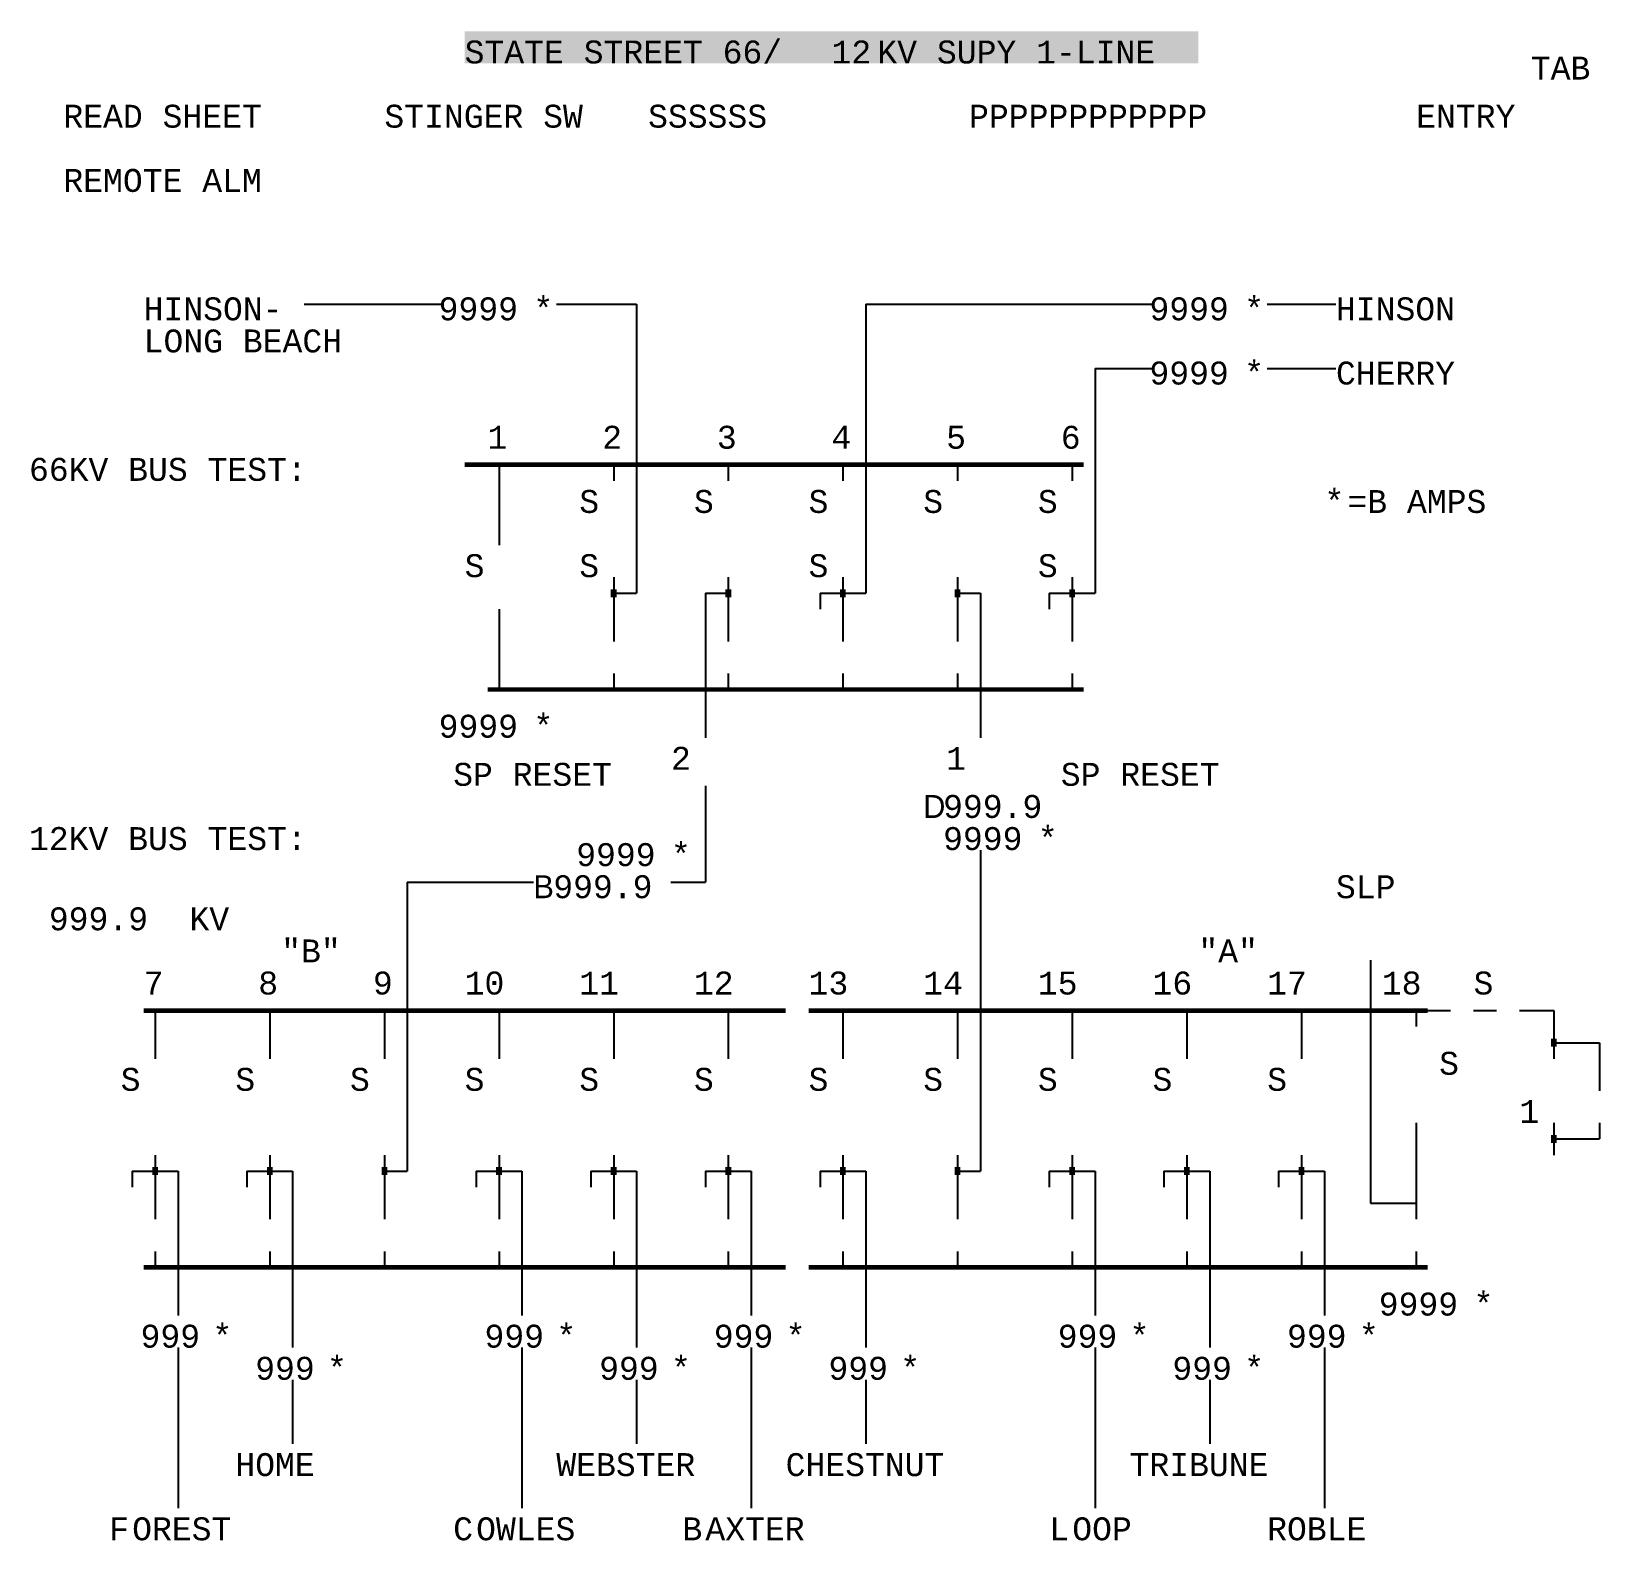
# Model space of a CAD drawing. Extents: x 2.1 to 70.5, y 1.4 to 67.2.
import ezdxf

# ---------------------------------------------------------------- set-up
doc = ezdxf.new("R2010")
doc.units = 0
doc.header["$MEASUREMENT"] = 0
doc.layers.get('0').update_dxf_attribs({"linetype": 'CONTINUOUS'})
doc.layers.add('STATE_STREET_66_12', color=7, linetype='CONTINUOUS')
doc.layers.get('0').off()
doc.styles.add('MONOTXT', font='monotxt.shx')
doc.styles.add('XA_CUSTOM', font='xa21.shx')

# ---------------------------------------------------------------- blocks, each defined once
blk = doc.blocks.new('XA_X_TXT')
at = {"color": 0, "flags": 8}
for tag, p in [('IND', (-0.2, 0)), ('DATA', (0, 0)), ('TLQ', (1.6, 0))]:
    blk.add_attdef(tag, p, '', height=0.2, dxfattribs=at)

msp = doc.modelspace()

# ---------------------------------------------------------------- linework, layer by layer
at = {"layer": 'STATE_STREET_66_12', "color": 7, "linetype": 'Continuous'}
for p, q in [((14, 55.3), (19, 55.3)), ((25, 55.3), (28.5, 55.3)), ((28.5, 55.3), (28.5, 42.7)), ((38.5, 55.3), (50, 55.3)), ((38.5, 55.3), (38.5, 42.7)), ((56, 55.3), (59, 55.3)), ((48.5, 52.5), (50, 52.5)), ((48.5, 52.5), (48.5, 42.7)), ((56, 52.5), (59, 52.5)), ((22.5, 48.3), (22.5, 44.8)), ((27.5, 48.3), (27.5, 47.6)), ((32.5, 48.3), (32.5, 47.6)), ((37.5, 48.3), (37.5, 47.6)), ((42.5, 48.3), (42.5, 47.6)), ((47.5, 48.3), (47.5, 47.6)), ((27.5, 43.4), (27.5, 40.6)), ((32.5, 43.4), (32.5, 40.6)), ((37.5, 43.4), (37.5, 40.6)), ((42.5, 43.4), (42.5, 40.6)), ((47.5, 43.4), (47.5, 40.6)), ((27.5, 42.7), (28.5, 42.7)), ((31.5, 42.7), (32.5, 42.7)), ((31.5, 42.7), (31.5, 36.4)), ((36.5, 42.7), (38.5, 42.7)), ((36.5, 42.7), (36.5, 42)), ((42.5, 42.7), (43.5, 42.7)), ((43.5, 42.7), (43.5, 36.4)), ((46.5, 42.7), (48.5, 42.7)), ((46.5, 42.7), (46.5, 42)), ((22.5, 42), (22.5, 38.5)), ((27.5, 39.2), (27.5, 38.5)), ((32.5, 39.2), (32.5, 38.5)), ((37.5, 39.2), (37.5, 38.5)), ((42.5, 39.2), (42.5, 38.5)), ((47.5, 39.2), (47.5, 38.5))]:
    msp.add_line(p, q, dxfattribs=at)
at = {"layer": 'STATE_STREET_66_12'}
for p, q in [((19, 55.3), (20, 55.3)), ((50, 55.3), (51, 55.3)), ((50, 52.5), (51, 52.5))]:
    msp.add_line(p, q, dxfattribs=at)
at = {"layer": 'STATE_STREET_66_12', "color": 2, "linetype": 'Continuous'}
for p, q in [((31.5, 34.3), (31.5, 30.1)), ((43.5, 31.5), (43.5, 17.5)), ((18.5, 30.1), (24, 30.1)), ((18.5, 30.1), (18.5, 17.5)), ((30, 30.1), (31.5, 30.1)), ((7.5, 24.5), (7.5, 22.4)), ((12.5, 24.5), (12.5, 22.4)), ((17.5, 24.5), (17.5, 22.4)), ((22.5, 24.5), (22.5, 22.4)), ((27.5, 24.5), (27.5, 22.4)), ((32.5, 24.5), (32.5, 22.4)), ((37.5, 24.5), (37.5, 22.4)), ((42.5, 24.5), (42.5, 22.4)), ((47.5, 24.5), (47.5, 22.4)), ((52.5, 24.5), (52.5, 22.4)), ((57.5, 24.5), (57.5, 22.4)), ((62.5, 24.5), (62.5, 23.8)), ((63, 24.5), (64, 24.5)), ((65, 24.5), (66, 24.5)), ((67, 24.5), (68.5, 24.5)), ((68.5, 24.5), (68.5, 22.4)), ((68.5, 23.1), (70.5, 23.1)), ((70.5, 23.1), (70.5, 21)), ((62.5, 19.6), (62.5, 15.4)), ((68.5, 19.6), (68.5, 18.2)), ((70.5, 19.6), (70.5, 18.9)), ((68.5, 18.9), (70.5, 18.9)), ((7.5, 18.2), (7.5, 15.4)), ((12.5, 18.2), (12.5, 15.4)), ((17.5, 18.2), (17.5, 15.4)), ((22.5, 18.2), (22.5, 15.4)), ((27.5, 18.2), (27.5, 15.4)), ((32.5, 18.2), (32.5, 15.4)), ((37.5, 18.2), (37.5, 15.4)), ((42.5, 18.2), (42.5, 15.4)), ((47.5, 18.2), (47.5, 15.4)), ((52.5, 18.2), (52.5, 15.4)), ((57.5, 18.2), (57.5, 15.4)), ((6.5, 17.5), (8.5, 17.5)), ((6.5, 17.5), (6.5, 16.8)), ((8.5, 17.5), (8.5, 11.2)), ((11.5, 17.5), (13.5, 17.5)), ((11.5, 17.5), (11.5, 16.8)), ((13.5, 17.5), (13.5, 9.8)), ((17.5, 17.5), (18.5, 17.5)), ((21.5, 17.5), (23.5, 17.5)), ((21.5, 17.5), (21.5, 16.8)), ((23.5, 17.5), (23.5, 11.2)), ((26.5, 17.5), (28.5, 17.5)), ((26.5, 17.5), (26.5, 16.8)), ((28.5, 17.5), (28.5, 9.8)), ((31.5, 17.5), (33.5, 17.5)), ((31.5, 17.5), (31.5, 16.8)), ((33.5, 17.5), (33.5, 11.2)), ((36.5, 17.5), (38.5, 17.5)), ((36.5, 17.5), (36.5, 16.8)), ((38.5, 17.5), (38.5, 9.8)), ((42.5, 17.5), (43.5, 17.5)), ((46.5, 17.5), (48.5, 17.5)), ((46.5, 17.5), (46.5, 16.8)), ((48.5, 17.5), (48.5, 11.2)), ((51.5, 17.5), (53.5, 17.5)), ((51.5, 17.5), (51.5, 16.8)), ((53.5, 17.5), (53.5, 9.8)), ((56.5, 17.5), (58.5, 17.5)), ((56.5, 17.5), (56.5, 16.8)), ((58.5, 17.5), (58.5, 11.2)), ((7.5, 14), (7.5, 13.3)), ((12.5, 14), (12.5, 13.3)), ((17.5, 14), (17.5, 13.3)), ((22.5, 14), (22.5, 13.3)), ((27.5, 14), (27.5, 13.3)), ((32.5, 14), (32.5, 13.3)), ((37.5, 14), (37.5, 13.3)), ((42.5, 14), (42.5, 13.3)), ((47.5, 14), (47.5, 13.3)), ((52.5, 14), (52.5, 13.3)), ((57.5, 14), (57.5, 13.3)), ((62.5, 14), (62.5, 13.3)), ((8.5, 9.8), (8.5, 2.8)), ((23.5, 9.8), (23.5, 2.8)), ((33.5, 9.8), (33.5, 2.8)), ((48.5, 9.8), (48.5, 2.8)), ((58.5, 9.8), (58.5, 2.8)), ((13.5, 8.4), (13.5, 5.6)), ((28.5, 8.4), (28.5, 5.6)), ((38.5, 8.4), (38.5, 5.6)), ((53.5, 8.4), (53.5, 5.6))]:
    msp.add_line(p, q, dxfattribs=at)
at = {"layer": 'STATE_STREET_66_12', "color": 2}
for p, q in [((60.5, 26.692), (60.5, 16.1)), ((60.5, 16.1), (62.5, 16.1))]:
    msp.add_line(p, q, dxfattribs=at)
at = {"layer": 'STATE_STREET_66_12', "color": 7, "const_width": 0.2}
for points in [[(21, 48.3), (48, 48.3)], [(22, 38.5), (48, 38.5)]]:
    msp.add_lwpolyline(points, dxfattribs=at)
at = {"layer": 'STATE_STREET_66_12', "color": 2, "const_width": 0.2}
for points in [[(7, 24.5), (35, 24.5)], [(36, 24.5), (63, 24.5)], [(7, 13.3), (35, 13.3)], [(36, 13.3), (63, 13.3)]]:
    msp.add_lwpolyline(points, dxfattribs=at)
at = {"layer": 'STATE_STREET_66_12', "color": 7}
for points in [[(21, 65.8), (21, 67.2), (37, 65.8), (37, 67.2)], [(39, 65.8), (39, 67.2), (53, 65.8), (53, 67.2)], [(27.375, 42.525), (27.375, 42.875), (27.625, 42.525), (27.625, 42.875)], [(32.375, 42.525), (32.375, 42.875), (32.625, 42.525), (32.625, 42.875)], [(37.375, 42.525), (37.375, 42.875), (37.625, 42.525), (37.625, 42.875)], [(42.375, 42.525), (42.375, 42.875), (42.625, 42.525), (42.625, 42.875)], [(47.375, 42.525), (47.375, 42.875), (47.625, 42.525), (47.625, 42.875)]]:
    msp.add_solid(points, dxfattribs=at)
at = {"layer": 'STATE_STREET_66_12', "color": 2}
for points in [[(37, 65.8), (37, 67.2), (39, 65.8), (39, 67.2)], [(68.375, 22.925), (68.375, 23.275), (68.625, 22.925), (68.625, 23.275)], [(68.375, 18.725), (68.375, 19.075), (68.625, 18.725), (68.625, 19.075)], [(7.375, 17.325), (7.375, 17.675), (7.625, 17.325), (7.625, 17.675)], [(12.375, 17.325), (12.375, 17.675), (12.625, 17.325), (12.625, 17.675)], [(17.375, 17.325), (17.375, 17.675), (17.625, 17.325), (17.625, 17.675)], [(22.375, 17.325), (22.375, 17.675), (22.625, 17.325), (22.625, 17.675)], [(27.375, 17.325), (27.375, 17.675), (27.625, 17.325), (27.625, 17.675)], [(32.375, 17.325), (32.375, 17.675), (32.625, 17.325), (32.625, 17.675)], [(37.375, 17.325), (37.375, 17.675), (37.625, 17.325), (37.625, 17.675)], [(42.375, 17.325), (42.375, 17.675), (42.625, 17.325), (42.625, 17.675)], [(47.375, 17.325), (47.375, 17.675), (47.625, 17.325), (47.625, 17.675)], [(52.375, 17.325), (52.375, 17.675), (52.625, 17.325), (52.625, 17.675)], [(57.375, 17.325), (57.375, 17.675), (57.625, 17.325), (57.625, 17.675)]]:
    msp.add_solid(points, dxfattribs=at)

# ---------------------------------------------------------------- block references
at = {"layer": 'STATE_STREET_66_12', "color": 6}
ref = msp.add_blockref('XA_X_TXT', (67.5, 65.1), dxfattribs=at)
ref.add_attrib('DATA', 'TAB', (67.5, 65.1), dxfattribs={"layer": '0', "color": 6, "height": 1, "style": 'MONOTXT', "flags": 2})
at = {"layer": 'STATE_STREET_66_12'}
ref = msp.add_blockref('XA_X_TXT', (29, 63), dxfattribs=at)
ref.add_attrib('DATA', 'SSSSSS', (29, 63), dxfattribs={"layer": '0', "color": 7, "height": 1, "style": 'MONOTXT', "flags": 2})
at = {"layer": 'STATE_STREET_66_12', "color": 7}
ref = msp.add_blockref('XA_X_TXT', (43, 63), dxfattribs=at)
ref.add_attrib('DATA', 'PPPPPPPPPPPP', (43, 63), dxfattribs={"layer": '0', "color": 7, "height": 1, "style": 'MONOTXT', "flags": 2})
at = {"layer": 'STATE_STREET_66_12'}
ref = msp.add_blockref('XA_X_TXT', (7, 54.6), dxfattribs=at)
ref.add_attrib('DATA', 'H', (7, 54.6), dxfattribs={"layer": '0', "color": 6, "height": 1, "style": 'MONOTXT', "flags": 2})
ref = msp.add_blockref('XA_X_TXT', (19, 54.6), dxfattribs=at)
ref.add_attrib('DATA', ' 9999', (19, 54.6), dxfattribs={"layer": '0', "color": 7, "height": 1, "style": 'MONOTXT', "flags": 2})
ref = msp.add_blockref('XA_X_TXT', (50, 54.6), dxfattribs=at)
ref.add_attrib('DATA', ' 9999', (50, 54.6), dxfattribs={"layer": '0', "color": 7, "height": 1, "style": 'MONOTXT', "flags": 2})
ref = msp.add_blockref('XA_X_TXT', (59, 54.6), dxfattribs=at)
ref.add_attrib('DATA', 'H', (59, 54.6), dxfattribs={"layer": '0', "color": 6, "height": 1, "style": 'MONOTXT', "flags": 2})
at = {"layer": 'STATE_STREET_66_12', "color": 6}
ref = msp.add_blockref('XA_X_TXT', (7, 53.2), dxfattribs=at)
ref.add_attrib('DATA', 'L', (7, 53.2), dxfattribs={"layer": '0', "color": 6, "height": 1, "style": 'MONOTXT', "flags": 2})
at = {"layer": 'STATE_STREET_66_12'}
ref = msp.add_blockref('XA_X_TXT', (50, 51.8), dxfattribs=at)
ref.add_attrib('DATA', ' 9999', (50, 51.8), dxfattribs={"layer": '0', "color": 7, "height": 1, "style": 'MONOTXT', "flags": 2})
ref = msp.add_blockref('XA_X_TXT', (59, 51.8), dxfattribs=at)
ref.add_attrib('DATA', 'C', (59, 51.8), dxfattribs={"layer": '0', "color": 6, "height": 1, "style": 'MONOTXT', "flags": 2})
ref = msp.add_blockref('XA_X_TXT', (26, 46.2), dxfattribs=at)
ref.add_attrib('DATA', 'S', (26, 46.2), dxfattribs={"layer": '0', "color": 7, "height": 1, "style": 'MONOTXT', "flags": 2})
at = {"layer": 'STATE_STREET_66_12', "color": 7}
ref = msp.add_blockref('XA_X_TXT', (31, 46.2), dxfattribs=at)
ref.add_attrib('DATA', 'S', (31, 46.2), dxfattribs={"layer": '0', "color": 7, "height": 1, "style": 'MONOTXT', "flags": 2})
at = {"layer": 'STATE_STREET_66_12'}
ref = msp.add_blockref('XA_X_TXT', (36, 46.2), dxfattribs=at)
ref.add_attrib('DATA', 'S', (36, 46.2), dxfattribs={"layer": '0', "color": 7, "height": 1, "style": 'MONOTXT', "flags": 2})
at = {"layer": 'STATE_STREET_66_12', "color": 7}
ref = msp.add_blockref('XA_X_TXT', (41, 46.2), dxfattribs=at)
ref.add_attrib('DATA', 'S', (41, 46.2), dxfattribs={"layer": '0', "color": 7, "height": 1, "style": 'MONOTXT', "flags": 2})
at = {"layer": 'STATE_STREET_66_12'}
ref = msp.add_blockref('XA_X_TXT', (46, 46.2), dxfattribs=at)
ref.add_attrib('DATA', 'S', (46, 46.2), dxfattribs={"layer": '0', "color": 7, "height": 1, "style": 'MONOTXT', "flags": 2})
ref = msp.add_blockref('XA_X_TXT', (21, 43.4), dxfattribs=at)
ref.add_attrib('DATA', 'S', (21, 43.4), dxfattribs={"layer": '0', "color": 7, "height": 1, "style": 'MONOTXT', "flags": 2})
ref = msp.add_blockref('XA_X_TXT', (26, 43.4), dxfattribs=at)
ref.add_attrib('DATA', 'S', (26, 43.4), dxfattribs={"layer": '0', "color": 7, "height": 1, "style": 'MONOTXT', "flags": 2})
ref = msp.add_blockref('XA_X_TXT', (36, 43.4), dxfattribs=at)
ref.add_attrib('DATA', 'S', (36, 43.4), dxfattribs={"layer": '0', "color": 7, "height": 1, "style": 'MONOTXT', "flags": 2})
ref = msp.add_blockref('XA_X_TXT', (46, 43.4), dxfattribs=at)
ref.add_attrib('DATA', 'S', (46, 43.4), dxfattribs={"layer": '0', "color": 7, "height": 1, "style": 'MONOTXT', "flags": 2})
ref = msp.add_blockref('XA_X_TXT', (19, 36.4), dxfattribs=at)
ref.add_attrib('DATA', ' 9999', (19, 36.4), dxfattribs={"layer": '0', "color": 7, "height": 1, "style": 'MONOTXT', "flags": 2})
at = {"layer": 'STATE_STREET_66_12', "color": 3}
ref = msp.add_blockref('XA_X_TXT', (20.5, 34.3), dxfattribs=at)
ref.add_attrib('DATA', 'SP RESET', (20.5, 34.3), dxfattribs={"layer": '0', "color": 3, "height": 1, "style": 'MONOTXT', "flags": 2})
ref = msp.add_blockref('XA_X_TXT', (47, 34.3), dxfattribs=at)
ref.add_attrib('DATA', 'SP RESET', (47, 34.3), dxfattribs={"layer": '0', "color": 3, "height": 1, "style": 'MONOTXT', "flags": 2})
at = {"layer": 'STATE_STREET_66_12', "color": 7}
ref = msp.add_blockref('XA_X_TXT', (41, 32.9), dxfattribs=at)
ref.add_attrib('DATA', ' 999.9', (41, 32.9), dxfattribs={"layer": '0', "color": 7, "height": 1, "style": 'MONOTXT', "flags": 2})
ref.add_attrib('ARROW', 'D', (41, 32.9), dxfattribs={"layer": '0', "color": 7, "height": 1, "style": 'XA_CUSTOM', "flags": 2})
at = {"layer": 'STATE_STREET_66_12'}
ref = msp.add_blockref('XA_X_TXT', (41, 31.5), dxfattribs=at)
ref.add_attrib('DATA', ' 9999', (41, 31.5), dxfattribs={"layer": '0', "color": 7, "height": 1, "style": 'MONOTXT', "flags": 2})
ref = msp.add_blockref('XA_X_TXT', (25, 30.8), dxfattribs=at)
ref.add_attrib('DATA', ' 9999', (25, 30.8), dxfattribs={"layer": '0', "color": 7, "height": 1, "style": 'MONOTXT', "flags": 2})
at = {"layer": 'STATE_STREET_66_12', "color": 7}
ref = msp.add_blockref('XA_X_TXT', (24, 29.4), dxfattribs=at)
ref.add_attrib('DATA', ' 999.9', (24, 29.4), dxfattribs={"layer": '0', "color": 7, "height": 1, "style": 'MONOTXT', "flags": 2})
ref.add_attrib('ARROW', 'B', (24, 29.4), dxfattribs={"layer": '0', "color": 7, "height": 1, "style": 'XA_CUSTOM', "flags": 2})
at = {"layer": 'STATE_STREET_66_12'}
ref = msp.add_blockref('XA_X_TXT', (2, 28), dxfattribs=at)
ref.add_attrib('DATA', ' 999.9', (2, 28), dxfattribs={"layer": '0', "color": 7, "height": 1, "style": 'MONOTXT', "flags": 2})
at = {"layer": 'STATE_STREET_66_12', "color": 7}
ref = msp.add_blockref('XA_X_TXT', (65, 25.2), dxfattribs=at)
ref.add_attrib('DATA', 'S', (65, 25.2), dxfattribs={"layer": '0', "color": 7, "height": 1, "style": 'MONOTXT', "flags": 2})
ref = msp.add_blockref('XA_X_TXT', (63.5, 21.7), dxfattribs=at)
ref.add_attrib('DATA', 'S', (63.5, 21.7), dxfattribs={"layer": '0', "color": 7, "height": 1, "style": 'MONOTXT', "flags": 2})
ref = msp.add_blockref('XA_X_TXT', (6, 21), dxfattribs=at)
ref.add_attrib('DATA', 'S', (6, 21), dxfattribs={"layer": '0', "color": 7, "height": 1, "style": 'MONOTXT', "flags": 2})
ref = msp.add_blockref('XA_X_TXT', (11, 21), dxfattribs=at)
ref.add_attrib('DATA', 'S', (11, 21), dxfattribs={"layer": '0', "color": 7, "height": 1, "style": 'MONOTXT', "flags": 2})
ref = msp.add_blockref('XA_X_TXT', (16, 21), dxfattribs=at)
ref.add_attrib('DATA', 'S', (16, 21), dxfattribs={"layer": '0', "color": 7, "height": 1, "style": 'MONOTXT', "flags": 2})
ref = msp.add_blockref('XA_X_TXT', (21, 21), dxfattribs=at)
ref.add_attrib('DATA', 'S', (21, 21), dxfattribs={"layer": '0', "color": 7, "height": 1, "style": 'MONOTXT', "flags": 2})
ref = msp.add_blockref('XA_X_TXT', (26, 21), dxfattribs=at)
ref.add_attrib('DATA', 'S', (26, 21), dxfattribs={"layer": '0', "color": 7, "height": 1, "style": 'MONOTXT', "flags": 2})
ref = msp.add_blockref('XA_X_TXT', (31, 21), dxfattribs=at)
ref.add_attrib('DATA', 'S', (31, 21), dxfattribs={"layer": '0', "color": 7, "height": 1, "style": 'MONOTXT', "flags": 2})
ref = msp.add_blockref('XA_X_TXT', (36, 21), dxfattribs=at)
ref.add_attrib('DATA', 'S', (36, 21), dxfattribs={"layer": '0', "color": 7, "height": 1, "style": 'MONOTXT', "flags": 2})
ref = msp.add_blockref('XA_X_TXT', (41, 21), dxfattribs=at)
ref.add_attrib('DATA', 'S', (41, 21), dxfattribs={"layer": '0', "color": 7, "height": 1, "style": 'MONOTXT', "flags": 2})
ref = msp.add_blockref('XA_X_TXT', (46, 21), dxfattribs=at)
ref.add_attrib('DATA', 'S', (46, 21), dxfattribs={"layer": '0', "color": 7, "height": 1, "style": 'MONOTXT', "flags": 2})
ref = msp.add_blockref('XA_X_TXT', (51, 21), dxfattribs=at)
ref.add_attrib('DATA', 'S', (51, 21), dxfattribs={"layer": '0', "color": 7, "height": 1, "style": 'MONOTXT', "flags": 2})
ref = msp.add_blockref('XA_X_TXT', (56, 21), dxfattribs=at)
ref.add_attrib('DATA', 'S', (56, 21), dxfattribs={"layer": '0', "color": 7, "height": 1, "style": 'MONOTXT', "flags": 2})
at = {"layer": 'STATE_STREET_66_12'}
ref = msp.add_blockref('XA_X_TXT', (60, 11.2), dxfattribs=at)
ref.add_attrib('DATA', ' 9999', (60, 11.2), dxfattribs={"layer": '0', "color": 7, "height": 1, "style": 'MONOTXT', "flags": 2})
ref = msp.add_blockref('XA_X_TXT', (6, 9.8), dxfattribs=at)
ref.add_attrib('DATA', ' 999', (6, 9.8), dxfattribs={"layer": '0', "color": 7, "height": 1, "style": 'MONOTXT', "flags": 2})
ref = msp.add_blockref('XA_X_TXT', (21, 9.8), dxfattribs=at)
ref.add_attrib('DATA', ' 999', (21, 9.8), dxfattribs={"layer": '0', "color": 7, "height": 1, "style": 'MONOTXT', "flags": 2})
ref = msp.add_blockref('XA_X_TXT', (31, 9.8), dxfattribs=at)
ref.add_attrib('DATA', ' 999', (31, 9.8), dxfattribs={"layer": '0', "color": 7, "height": 1, "style": 'MONOTXT', "flags": 2})
ref = msp.add_blockref('XA_X_TXT', (46, 9.8), dxfattribs=at)
ref.add_attrib('DATA', ' 999', (46, 9.8), dxfattribs={"layer": '0', "color": 7, "height": 1, "style": 'MONOTXT', "flags": 2})
ref = msp.add_blockref('XA_X_TXT', (56, 9.8), dxfattribs=at)
ref.add_attrib('DATA', ' 999', (56, 9.8), dxfattribs={"layer": '0', "color": 7, "height": 1, "style": 'MONOTXT', "flags": 2})
ref = msp.add_blockref('XA_X_TXT', (11, 8.4), dxfattribs=at)
ref.add_attrib('DATA', ' 999', (11, 8.4), dxfattribs={"layer": '0', "color": 7, "height": 1, "style": 'MONOTXT', "flags": 2})
ref = msp.add_blockref('XA_X_TXT', (26, 8.4), dxfattribs=at)
ref.add_attrib('DATA', ' 999', (26, 8.4), dxfattribs={"layer": '0', "color": 7, "height": 1, "style": 'MONOTXT', "flags": 2})
ref = msp.add_blockref('XA_X_TXT', (36, 8.4), dxfattribs=at)
ref.add_attrib('DATA', ' 999', (36, 8.4), dxfattribs={"layer": '0', "color": 7, "height": 1, "style": 'MONOTXT', "flags": 2})
ref = msp.add_blockref('XA_X_TXT', (51, 8.4), dxfattribs=at)
ref.add_attrib('DATA', ' 999', (51, 8.4), dxfattribs={"layer": '0', "color": 7, "height": 1, "style": 'MONOTXT', "flags": 2})
at = {"layer": 'STATE_STREET_66_12', "color": 6}
ref = msp.add_blockref('XA_X_TXT', (5.5, 1.4), dxfattribs=at)
ref.add_attrib('DATA', 'F', (5.5, 1.4), dxfattribs={"layer": '0', "color": 6, "height": 1, "style": 'MONOTXT', "flags": 2})
ref = msp.add_blockref('XA_X_TXT', (20.5, 1.4), dxfattribs=at)
ref.add_attrib('DATA', 'C', (20.5, 1.4), dxfattribs={"layer": '0', "color": 6, "height": 1, "style": 'MONOTXT', "flags": 2})
ref = msp.add_blockref('XA_X_TXT', (30.5, 1.4), dxfattribs=at)
ref.add_attrib('DATA', 'B', (30.5, 1.4), dxfattribs={"layer": '0', "color": 6, "height": 1, "style": 'MONOTXT', "flags": 2})
ref = msp.add_blockref('XA_X_TXT', (46.5, 1.4), dxfattribs=at)
ref.add_attrib('DATA', 'L', (46.5, 1.4), dxfattribs={"layer": '0', "color": 6, "height": 1, "style": 'MONOTXT', "flags": 2})

# ---------------------------------------------------------------- texts
at = {"layer": 'STATE_STREET_66_12', "color": 8, "style": 'MONOTXT'}
for s, p in [('STATE STREET 66/', (21, 65.8)), ('12', (37, 65.8)), ('KV SUPY 1-LINE', (39, 65.8))]:
    msp.add_text(s, height=1, dxfattribs=at).set_placement(p)
at = {"layer": 'STATE_STREET_66_12', "color": 7, "style": 'MONOTXT'}
for s, p in [('READ SHEET', (3.5, 63)), ('STINGER SW', (17.5, 63)), ('ENTRY', (62.5, 63)), ('REMOTE ALM', (3.5, 60.2)), ('HINSON-', (7, 54.6)), ('HINSON', (59, 54.6)), ('LONG BEACH', (7, 53.2)), ('CHERRY', (59, 51.8)), ('1', (22, 49)), ('2', (27, 49)), ('3', (32, 49)), ('4', (37, 49)), ('5', (42, 49)), ('6', (47, 49)), ('66KV BUS TEST:', (2, 47.6)), ('=B AMPS', (59.5, 46.2)), ('2', (30, 35)), ('1', (42, 35)), ('12KV BUS TEST:', (2, 31.5))]:
    msp.add_text(s, height=1, dxfattribs=at).set_placement(p)
at = {"layer": 'STATE_STREET_66_12', "color": 4, "style": 'MONOTXT'}
for p in [(24, 54.6), (55, 54.6), (55, 51.8), (58.5, 46.2), (24, 36.4), (46, 31.5), (30, 30.8), (65, 11.2), (10, 9.8), (25, 9.8), (35, 9.8), (50, 9.8), (60, 9.8), (15, 8.4), (30, 8.4), (40, 8.4), (55, 8.4)]:
    msp.add_text('*', height=1, dxfattribs=at).set_placement(p)
at = {"layer": 'STATE_STREET_66_12', "color": 2, "style": 'MONOTXT'}
for s, p in [('SLP', (59, 29.4)), ('KV', (9, 28)), ('"B"', (13, 26.6)), ('"A"', (53, 26.6)), ('7', (7, 25.2)), ('8', (12, 25.2)), ('9', (17, 25.2)), ('10', (21, 25.2)), ('11', (26, 25.2)), ('12', (31, 25.2)), ('13', (36, 25.2)), ('14', (41, 25.2)), ('15', (46, 25.2)), ('16', (51, 25.2)), ('17', (56, 25.2)), ('18', (61, 25.2)), ('1', (67, 19.6)), ('HOME', (11, 4.2)), ('WEBSTER', (25, 4.2)), ('CHESTNUT', (35, 4.2)), ('TRIBUNE', (50, 4.2)), ('OREST', (6.5, 1.4)), ('OWLES', (21.5, 1.4)), ('AXTER', (31.5, 1.4)), ('OOP', (47.5, 1.4)), ('ROBLE', (56, 1.4))]:
    msp.add_text(s, height=1, dxfattribs=at).set_placement(p)

doc.saveas('drawing.dxf')
